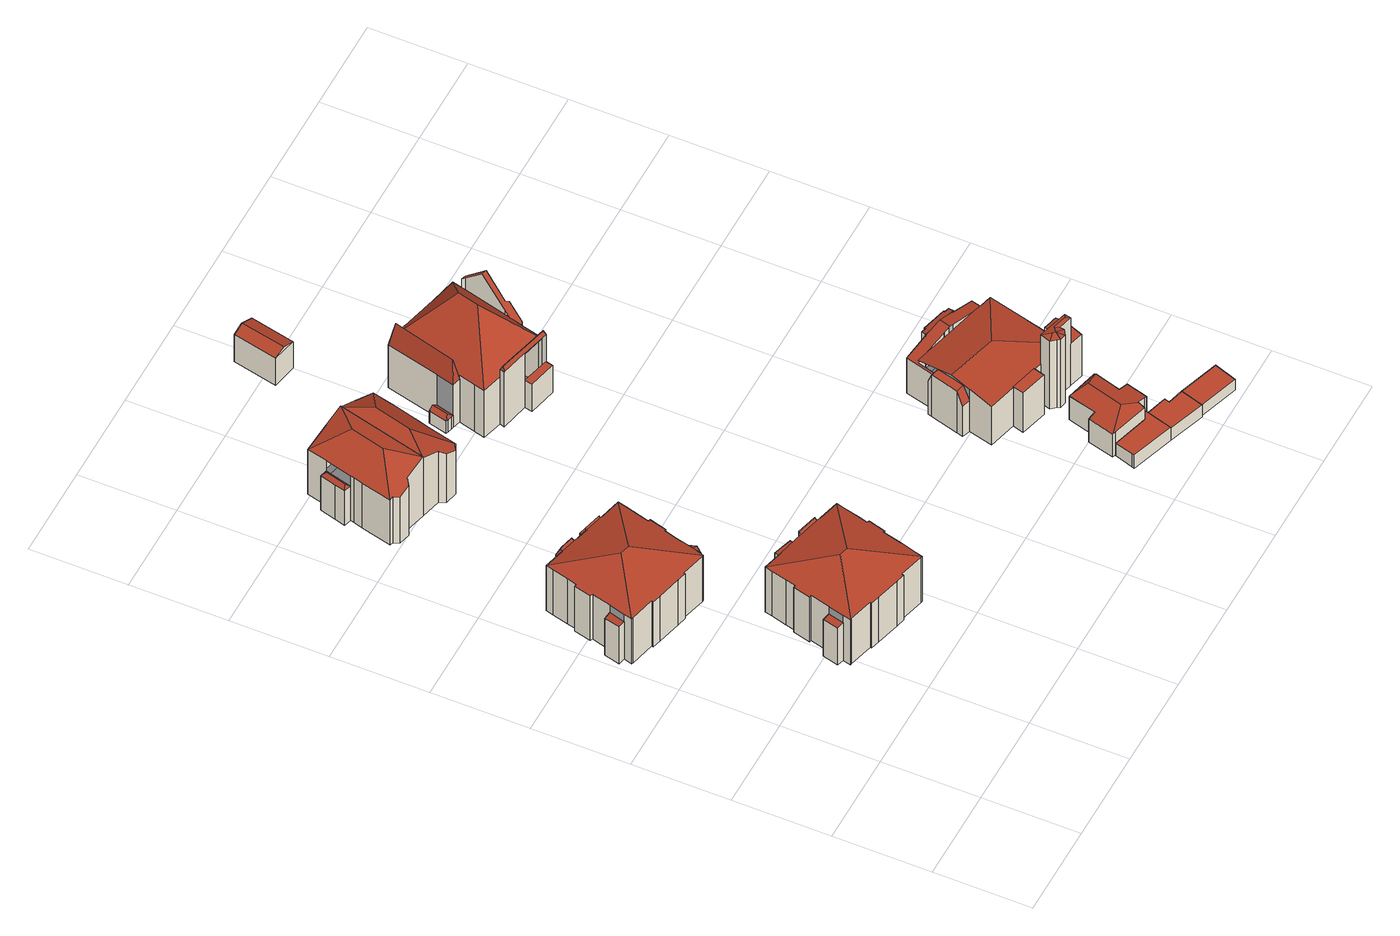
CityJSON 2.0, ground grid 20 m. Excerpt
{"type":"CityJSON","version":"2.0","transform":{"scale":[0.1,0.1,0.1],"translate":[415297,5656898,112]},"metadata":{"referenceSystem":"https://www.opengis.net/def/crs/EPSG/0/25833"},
"CityObjects":{
"building1":{"type":"Building","attributes":{"Gemeindeschluessel":14612000,"Geometrietyp2DReferenz":"3000","function":"31001_9998","roofType":"9999"},"children":["building1-1","building1-2","building1-3","building1-4","building1-5"]},
"building1-1":{"type":"BuildingPart","attributes":{"Dachtyp_tdc":"tdcPolyFlatRoof","Dachneigung":9.01,"QualitaetDacherkennung":56,"Geometrietyp2DReferenz":"3000","measuredHeight":10.01,"roofType":"2100"},"parents":["building1"],"geometry":[{"type":"MultiSurface","lod":"2","boundaries":[[[0,1,2,3]],[[1,4,5,2]],[[4,6,7,5]],[[6,4,1,0]],[[3,2,5,7]]],"semantics":{"surfaces":[{"type":"WallSurface"},{"type":"RoofSurface"},{"type":"GroundSurface"}],"values":[0,0,0,1,2]}}]},
"building1-2":{"type":"BuildingPart","attributes":{"Dachtyp_tdc":"tdcGableRoof","Dachneigung":33.58,"QualitaetDacherkennung":26,"Geometrietyp2DReferenz":"3000","measuredHeight":11.24,"roofType":"3100"},"parents":["building1"],"geometry":[{"type":"MultiSurface","lod":"2","boundaries":[[[8,9,10,11]],[[9,12,13,10]],[[12,14,15,13]],[[12,9,16]],[[9,8,17,16]],[[14,12,16,17]],[[11,10,13,15]]],"semantics":{"surfaces":[{"type":"WallSurface"},{"type":"RoofSurface"},{"type":"GroundSurface"}],"values":[0,0,0,0,1,1,2]}}]},
"building1-3":{"type":"BuildingPart","attributes":{"Dachtyp_tdc":"tdcFreeFormRoof","Dachneigung":60.42,"QualitaetDacherkennung":28,"Geometrietyp2DReferenz":"3000","measuredHeight":11.38,"roofType":"5000"},"parents":["building1"],"geometry":[{"type":"MultiSurface","lod":"2","boundaries":[[[18,19,20,21]],[[19,22,23,20]],[[24,18,21,25]],[[26,19,18,27]],[[27,18,24]],[[24,22,26,27]],[[19,26,22]],[[21,20,23,25]]],"semantics":{"surfaces":[{"type":"WallSurface"},{"type":"RoofSurface"},{"type":"GroundSurface"}],"values":[0,0,0,1,1,1,0,2]}}]},
"building1-4":{"type":"BuildingPart","attributes":{"Dachtyp_tdc":"tdcFreeFormRoof","Dachneigung":15.55,"QualitaetDacherkennung":81,"Geometrietyp2DReferenz":"3000","measuredHeight":14.81,"roofType":"5000"},"parents":["building1"],"geometry":[{"type":"MultiSurface","lod":"2","boundaries":[[[28,29,30,31]],[[29,32,33,30]],[[32,34,35,33]],[[34,36,37,35]],[[36,38,39,37]],[[38,40,41,39]],[[40,42,43,41]],[[42,44,43]],[[45,46,47]],[[45,48,25,46]],[[48,24,25]],[[49,23,22]],[[49,50,51,23]],[[50,52,53,51]],[[52,54,55,53]],[[54,56,57,55]],[[56,58,59,57]],[[58,60,61,59]],[[60,62,63,61]],[[62,64,65,63]],[[64,66,8,11,65]],[[67,15,14]],[[67,68,69,15]],[[68,70,71,69]],[[70,72,73,71]],[[72,74,75,73]],[[74,76,77,75]],[[76,78,79,77]],[[78,80,81,79]],[[80,82,83,81]],[[82,84,85,83]],[[84,86,87,85]],[[86,88,0,3,87]],[[89,28,31,7,6]],[[86,84,82,80,78,76,74,72,70,68,90,91]],[[68,67,66,64,62,60,58,56,54,52,50,90]],[[50,49,48,45,42,40,91,90]],[[40,38,36,34,32,29,28,89,88,86,91]],[[31,30,33,35,37,39,41,43,46,25,23,51,53,55,57,59,61,63,65,11,15,69,71,73,75,77,79,81,83,85,87,3,7]]],"semantics":{"surfaces":[{"type":"WallSurface"},{"type":"RoofSurface"},{"type":"GroundSurface"}],"values":[0,0,0,0,0,0,0,0,0,0,0,0,0,0,0,0,0,0,0,0,0,0,0,0,0,0,0,0,0,0,0,0,0,0,1,1,1,1,2]}}]},
"building1-5":{"type":"BuildingPart","attributes":{"Dachtyp_tdc":"tdcFreeFormRoof","Dachneigung":68.39,"QualitaetDacherkennung":29,"Geometrietyp2DReferenz":"3000","measuredHeight":11.98,"roofType":"5000"},"parents":["building1"],"geometry":[{"type":"MultiSurface","lod":"2","boundaries":[[[44,92,93,43]],[[92,94,95,93]],[[94,47,46,95]],[[96,47,94]],[[97,96,94,92]],[[97,92,44]],[[96,97,44,47]],[[43,93,95,46]]],"semantics":{"surfaces":[{"type":"WallSurface"},{"type":"RoofSurface"},{"type":"GroundSurface"}],"values":[0,0,0,1,1,1,1,2]}}]},
"building2":{"type":"Building","attributes":{"Gemeindeschluessel":14612000,"Geometrietyp2DReferenz":"3000","function":"31001_9998","roofType":"9999"},"children":["building2-1","building2-2","building2-3","building2-4","building2-5"]},
"building2-1":{"type":"BuildingPart","attributes":{"Dachtyp_tdc":"tdcPolyFlatRoof","Dachneigung":5.3,"QualitaetDacherkennung":32,"Geometrietyp2DReferenz":"3000","measuredHeight":10.91,"roofType":"2100"},"parents":["building2"],"geometry":[{"type":"MultiSurface","lod":"2","boundaries":[[[98,99,100,101]],[[99,102,103,100]],[[102,104,105,103]],[[104,106,107,108,105]],[[104,102,99,98,106]],[[108,101,100,103,105]]],"semantics":{"surfaces":[{"type":"WallSurface"},{"type":"RoofSurface"},{"type":"GroundSurface"}],"values":[0,0,0,0,1,2]}}]},
"building2-2":{"type":"BuildingPart","attributes":{"Dachtyp_tdc":"tdcPolyFlatRoof","Dachneigung":39.08,"QualitaetDacherkennung":39,"Geometrietyp2DReferenz":"3000","measuredHeight":10.89,"roofType":"2100"},"parents":["building2"],"geometry":[{"type":"MultiSurface","lod":"2","boundaries":[[[107,109,110,108]],[[109,111,112,110]],[[111,113,114,112]],[[113,115,116,114]],[[113,111,109,107,117,115]],[[116,108,110,112,114]]],"semantics":{"surfaces":[{"type":"WallSurface"},{"type":"RoofSurface"},{"type":"GroundSurface"}],"values":[0,0,0,0,1,2]}}]},
"building2-3":{"type":"BuildingPart","attributes":{"Dachtyp_tdc":"tdcPolyFlatRoof","Dachneigung":9.87,"QualitaetDacherkennung":59,"Geometrietyp2DReferenz":"3000","measuredHeight":10,"roofType":"2100"},"parents":["building2"],"geometry":[{"type":"MultiSurface","lod":"2","boundaries":[[[118,119,120,121]],[[119,122,123,120]],[[122,124,125,123]],[[124,122,119,118]],[[121,120,123,125]]],"semantics":{"surfaces":[{"type":"WallSurface"},{"type":"RoofSurface"},{"type":"GroundSurface"}],"values":[0,0,0,1,2]}}]},
"building2-4":{"type":"BuildingPart","attributes":{"Dachtyp_tdc":"tdcPolyFlatRoof","Dachneigung":3.75,"QualitaetDacherkennung":75,"Geometrietyp2DReferenz":"3000","measuredHeight":9.91,"roofType":"2100"},"parents":["building2"],"geometry":[{"type":"MultiSurface","lod":"2","boundaries":[[[126,127,128,129]],[[127,130,131,128]],[[130,132,133,131]],[[132,130,127,126]],[[129,128,131,133]]],"semantics":{"surfaces":[{"type":"WallSurface"},{"type":"RoofSurface"},{"type":"GroundSurface"}],"values":[0,0,0,1,2]}}]},
"building2-5":{"type":"BuildingPart","attributes":{"Dachtyp_tdc":"tdcFreeFormRoof","Dachneigung":15.08,"QualitaetDacherkennung":81,"Geometrietyp2DReferenz":"3000","measuredHeight":14.75,"roofType":"5000"},"parents":["building2"],"geometry":[{"type":"MultiSurface","lod":"2","boundaries":[[[134,135,136,137]],[[135,138,139,136]],[[138,140,141,139]],[[140,142,143,141]],[[142,144,145,143]],[[144,146,147,145]],[[146,148,118,121,147]],[[149,150,151,125,124]],[[150,152,153,151]],[[152,154,155,153]],[[154,156,157,155]],[[156,158,159,157]],[[158,160,161,159]],[[160,162,163,161]],[[162,164,101,163]],[[164,98,101]],[[165,116,115]],[[165,166,167,116]],[[166,168,169,167]],[[168,170,171,169]],[[170,172,173,171]],[[172,174,175,173]],[[174,176,177,175]],[[176,178,179,177]],[[178,180,129,179]],[[180,126,129]],[[181,133,132]],[[181,182,183,133]],[[182,184,185,183]],[[184,186,187,185]],[[186,134,137,187]],[[182,181,180,178,176,174,172,170,168,166,188]],[[166,165,189,164,162,190,188]],[[162,160,158,156,154,152,150,149,148,146,190]],[[146,144,142,140,138,135,134,186,184,182,188,190]],[[137,136,139,141,143,145,147,121,125,151,153,155,157,159,161,163,101,108,116,167,169,171,173,175,177,179,129,133,183,185,187]]],"semantics":{"surfaces":[{"type":"WallSurface"},{"type":"RoofSurface"},{"type":"GroundSurface"}],"values":[0,0,0,0,0,0,0,0,0,0,0,0,0,0,0,0,0,0,0,0,0,0,0,0,0,0,0,0,0,0,0,1,1,1,1,2]}}]},
"building3":{"type":"Building","attributes":{"Gemeindeschluessel":14612000,"Geometrietyp2DReferenz":"3000","function":"31001_9998","roofType":"9999"},"children":["building3-1","building3-2","building3-3"]},
"building3-1":{"type":"BuildingPart","attributes":{"Dachtyp_tdc":"tdcHipRoof","Dachneigung":38.79,"QualitaetDacherkennung":40,"Geometrietyp2DReferenz":"3000","measuredHeight":16.53,"roofType":"3200"},"parents":["building3"],"geometry":[{"type":"MultiSurface","lod":"2","boundaries":[[[191,192,193]],[[191,194,195,192]],[[194,196,197,195]],[[196,198,197]],[[199,200,201,202,203]],[[200,204,205,201]],[[204,206,207,205]],[[206,208,209,207]],[[208,210,211,209]],[[210,212,213,211]],[[212,214,215,213]],[[214,216,217,215]],[[216,218,219,220,217]],[[212,210,208,206,204,200,221]],[[199,196,194,222]],[[200,199,222,221]],[[194,191,218,216,214,212,221,222]],[[220,192,195,197,202,201,205,207,209,211,213,215,217]]],"semantics":{"surfaces":[{"type":"WallSurface"},{"type":"RoofSurface"},{"type":"GroundSurface"}],"values":[0,0,0,0,0,0,0,0,0,0,0,0,0,1,1,1,1,2]}}]},
"building3-2":{"type":"BuildingPart","attributes":{"Dachtyp_tdc":"tdcPolyFlatRoof","Dachneigung":3,"QualitaetDacherkennung":22,"Geometrietyp2DReferenz":"3000","measuredHeight":4.94,"roofType":"2100"},"parents":["building3"],"geometry":[{"type":"MultiSurface","lod":"2","boundaries":[[[223,203,202,224]],[[198,225,226,197]],[[225,223,224,226]],[[225,198,203,223]],[[224,202,197,226]]],"semantics":{"surfaces":[{"type":"WallSurface"},{"type":"RoofSurface"},{"type":"GroundSurface"}],"values":[0,0,0,1,2]}}]},
"building3-3":{"type":"BuildingPart","attributes":{"Dachtyp_tdc":"tdcFreeFormRoof","Dachneigung":46.3,"QualitaetDacherkennung":14,"Geometrietyp2DReferenz":"3000","measuredHeight":9.95,"roofType":"5000"},"parents":["building3"],"geometry":[{"type":"MultiSurface","lod":"2","boundaries":[[[227,228,229,230]],[[228,193,192,229]],[[219,231,232,220]],[[231,227,230,232]],[[193,228,233]],[[228,227,231,234,233]],[[231,219,234]],[[219,193,233,234]],[[230,229,192,220,232]]],"semantics":{"surfaces":[{"type":"WallSurface"},{"type":"RoofSurface"},{"type":"GroundSurface"}],"values":[0,0,0,0,1,1,1,1,2]}}]},
"building4":{"type":"Building","attributes":{"Gemeindeschluessel":14612000,"Geometrietyp2DReferenz":"3000","function":"31001_9998","roofType":"9999"},"children":["building4-1","building4-2","building4-3"]},
"building4-1":{"type":"BuildingPart","attributes":{"Dachtyp_tdc":"tdcFreeFormRoof","Dachneigung":49.76,"QualitaetDacherkennung":16,"Geometrietyp2DReferenz":"3000","measuredHeight":2.89,"roofType":"5000"},"parents":["building4"],"geometry":[{"type":"MultiSurface","lod":"2","boundaries":[[[235,236,224,202]],[[236,237,238,224]],[[237,239,240,238]],[[241,239,237]],[[242,241,237,236]],[[242,236,235]],[[241,242,235,239]],[[202,224,238,240]]],"semantics":{"surfaces":[{"type":"WallSurface"},{"type":"RoofSurface"},{"type":"GroundSurface"}],"values":[0,0,0,1,1,1,1,2]}}]},
"building4-2":{"type":"BuildingPart","attributes":{"Dachtyp_tdc":"tdcGableRoof","Dachneigung":54.3,"QualitaetDacherkennung":26,"Geometrietyp2DReferenz":"3000","measuredHeight":6.18,"roofType":"3100"},"parents":["building4"],"geometry":[{"type":"MultiSurface","lod":"2","boundaries":[[[243,244,245,246]],[[244,247,248,245]],[[247,249,250,248]],[[249,251,252,250]],[[251,253,254,252]],[[249,247,244,243,255]],[[255,253,251,249]],[[256,246,245,248,250,252,254]]],"semantics":{"surfaces":[{"type":"WallSurface"},{"type":"RoofSurface"},{"type":"GroundSurface"}],"values":[0,0,0,0,0,1,1,2]}}]},
"building4-3":{"type":"BuildingPart","attributes":{"Dachtyp_tdc":"tdcHipRoof","Dachneigung":38.95,"QualitaetDacherkennung":43,"Geometrietyp2DReferenz":"3000","measuredHeight":16.33,"roofType":"3200"},"parents":["building4"],"geometry":[{"type":"MultiSurface","lod":"2","boundaries":[[[257,258,201,259]],[[258,260,235,202,201]],[[261,240,239]],[[261,262,263,240]],[[262,264,246,263]],[[264,243,246]],[[262,261,260,265]],[[258,257,266,267,268,269,270]],[[260,258,270,265]],[[269,271,272,273,264,262,265,270]],[[254,274,275,276,277,278,279,259,201,202,240,263,246,256]],[[273,254,253]],[[273,272,274,254]],[[272,271,275,274]],[[271,269,276,275]],[[269,268,277,276]],[[268,267,278,277]],[[267,266,279,278]],[[266,257,259,279]]],"semantics":{"surfaces":[{"type":"WallSurface"},{"type":"RoofSurface"},{"type":"GroundSurface"}],"values":[0,0,0,0,0,0,1,1,1,1,2,0,0,0,0,0,0,0,0]}}]},
"building5":{"type":"Building","attributes":{"Dachtyp_tdc":"tdcGableRoof","Gemeindeschluessel":14612000,"Dachneigung":21.77,"QualitaetDacherkennung":74,"Geometrietyp2DReferenz":"3000","measuredHeight":8.18,"function":"31001_9998","roofType":"3100"},"geometry":[{"type":"Solid","lod":"2","boundaries":[[[[280,281,282,283]],[[281,284,285,282]],[[284,286,287,285]],[[286,280,283,287]],[[284,281,288]],[[280,286,289]],[[281,280,289,288]],[[286,284,288,289]],[[283,282,285,287]]]],"semantics":{"surfaces":[{"type":"WallSurface"},{"type":"RoofSurface"},{"type":"GroundSurface"}],"values":[[0,0,0,0,0,0,1,1,2]]}}]},
"building6":{"type":"Building","attributes":{"Gemeindeschluessel":14612000,"Geometrietyp2DReferenz":"3000","function":"31001_9998","roofType":"9999"},"children":["building6-1","building6-2","building6-3","building6-4","building6-5","building6-6","building6-7"]},
"building6-1":{"type":"BuildingPart","attributes":{"Dachtyp_tdc":"tdcPolyFlatRoof","Dachneigung":25.5,"QualitaetDacherkennung":17,"Geometrietyp2DReferenz":"3000","measuredHeight":8.08,"roofType":"2100"},"parents":["building6"],"geometry":[{"type":"MultiSurface","lod":"2","boundaries":[[[290,291,292,293,294]],[[295,296,297,298,299]],[[294,293,296,295]],[[293,292,297,296]],[[291,290,299,298]],[[290,294,295,299]]],"semantics":{"surfaces":[{"type":"RoofSurface"},{"type":"GroundSurface"},{"type":"WallSurface"}],"values":[0,1,2,2,2,2]}}]},
"building6-2":{"type":"BuildingPart","attributes":{"Dachtyp_tdc":"tdcFreeFormRoof","Dachneigung":66.67,"QualitaetDacherkennung":12,"Geometrietyp2DReferenz":"3000","measuredHeight":15.63,"roofType":"5000"},"parents":["building6"],"geometry":[{"type":"MultiSurface","lod":"2","boundaries":[[[300,301,302,303,304,305]],[[306,307,308,309,310]],[[307,311,312,313,308]],[[301,314,315]],[[314,300,311,316,315]],[[316,311,307]],[[307,306,301,315,316]],[[300,314,301]],[[313,304,303,309,308]]],"semantics":{"surfaces":[{"type":"WallSurface"},{"type":"RoofSurface"},{"type":"GroundSurface"}],"values":[0,0,0,1,1,1,1,0,2]}}]},
"building6-3":{"type":"BuildingPart","attributes":{"Dachtyp_tdc":"tdcFreeFormRoof","Dachneigung":48.05,"QualitaetDacherkennung":34,"Geometrietyp2DReferenz":"3000","measuredHeight":19.85,"roofType":"5000"},"parents":["building6"],"geometry":[{"type":"MultiSurface","lod":"2","boundaries":[[[317,318,319,320]],[[318,321,322,319]],[[321,323,324,322]],[[323,325,326,324]],[[325,327,328,326]],[[327,329,330,328]],[[331,332,333,334]],[[329,327,335,336,337,333,332,338]],[[318,334,333,337,321]],[[321,337,336,323]],[[323,336,335,325]],[[325,335,327]],[[317,331,334,318]],[[339,331,317]],[[319,322,324,326,328,330,320]]],"semantics":{"surfaces":[{"type":"WallSurface"},{"type":"RoofSurface"},{"type":"GroundSurface"}],"values":[0,0,0,0,0,0,1,1,0,0,0,0,0,0,2]}}]},
"building6-4":{"type":"BuildingPart","attributes":{"Dachtyp_tdc":"tdcPolyFlatRoof","Dachneigung":0,"QualitaetDacherkennung":40,"Geometrietyp2DReferenz":"3000","measuredHeight":7.23,"roofType":"1000"},"parents":["building6"],"geometry":[{"type":"MultiSurface","lod":"2","boundaries":[[[302,340,341,303]],[[340,342,343,341]],[[342,310,309,343]],[[342,340,302,310]],[[309,303,341,343]]],"semantics":{"surfaces":[{"type":"WallSurface"},{"type":"RoofSurface"},{"type":"GroundSurface"}],"values":[0,0,0,1,2]}}]},
"building6-5":{"type":"BuildingPart","attributes":{"Dachtyp_tdc":"tdcHipRoof","Dachneigung":50.73,"QualitaetDacherkennung":35,"Geometrietyp2DReferenz":"3000","measuredHeight":22.42,"roofType":"3200"},"parents":["building6"],"geometry":[{"type":"MultiSurface","lod":"2","boundaries":[[[344,345,346,330,329]],[[345,347,348,346]],[[347,305,304,348]],[[312,349,350,313]],[[349,351,352,350]],[[351,353,354,355,352]],[[356,357,358]],[[356,359,298,357]],[[359,360,291,298]],[[361,362,296,297,292]],[[362,363,364,296]],[[363,339,320,364]],[[339,317,320]],[[363,362,361,360,359,356,365]],[[349,312,305,366]],[[356,353,351,349,366,365]],[[305,347,345,344,338,339,363,365,366]],[[330,346,348,304,313,350,352,355,357,298,297,296,364,320]]],"semantics":{"surfaces":[{"type":"WallSurface"},{"type":"RoofSurface"},{"type":"GroundSurface"}],"values":[0,0,0,0,0,0,0,0,0,0,0,0,0,1,1,1,1,2]}}]},
"building6-6":{"type":"BuildingPart","attributes":{"Dachtyp_tdc":"tdcFreeFormRoof","Dachneigung":40.57,"QualitaetDacherkennung":18,"Geometrietyp2DReferenz":"3000","measuredHeight":4.03,"roofType":"5000"},"parents":["building6"],"geometry":[{"type":"MultiSurface","lod":"2","boundaries":[[[367,368,369,370]],[[371,372,373,374]],[[372,375,376,373]],[[375,377,378,376]],[[377,367,370,378]],[[379,380,367,377]],[[377,375,372,371,379]],[[371,368,380,379]],[[367,380,368]],[[370,369,374,373,376,378]]],"semantics":{"surfaces":[{"type":"WallSurface"},{"type":"RoofSurface"},{"type":"GroundSurface"}],"values":[0,0,0,0,0,1,1,1,0,2]}}]},
"building6-7":{"type":"BuildingPart","attributes":{"Dachtyp_tdc":"tdcFreeFormRoof","Dachneigung":80.79,"QualitaetDacherkennung":22,"Geometrietyp2DReferenz":"3000","measuredHeight":16.85,"roofType":"5000"},"parents":["building6"],"geometry":[{"type":"MultiSurface","lod":"2","boundaries":[[[381,382,383,369,368]],[[382,358,357,383]],[[354,384,371,374,355]],[[358,382,385]],[[382,381,384,386,385]],[[384,354,386]],[[354,358,385,386]],[[369,383,357,355,374]]],"semantics":{"surfaces":[{"type":"WallSurface"},{"type":"RoofSurface"},{"type":"GroundSurface"}],"values":[0,0,0,1,1,1,1,2]}}]},
"building7":{"type":"Building","attributes":{"Dachtyp_tdc":"tdcPolyFlatRoof","Gemeindeschluessel":14612000,"Dachneigung":2.73,"QualitaetDacherkennung":59,"Geometrietyp2DReferenz":"3000","measuredHeight":3.48,"function":"31001_9998","roofType":"2100"},"geometry":[{"type":"Solid","lod":"2","boundaries":[[[[387,388,389,390]],[[388,391,392,389]],[[391,393,394,392]],[[393,395,396,394]],[[395,397,398,396]],[[397,399,400,398]],[[399,401,402,400]],[[401,387,390,402]],[[401,399,397,395,393,391,388,387]],[[390,389,392,394,396,398,400,402]]]],"semantics":{"surfaces":[{"type":"WallSurface"},{"type":"RoofSurface"},{"type":"GroundSurface"}],"values":[[0,0,0,0,0,0,0,0,1,2]]}}]},
"building8":{"type":"Building","attributes":{"Dachtyp_tdc":"tdcFreeFormRoof","Gemeindeschluessel":14612000,"Dachneigung":10.18,"QualitaetDacherkennung":57,"Geometrietyp2DReferenz":"3000","measuredHeight":7.13,"function":"31001_9998","roofType":"5000"},"geometry":[{"type":"Solid","lod":"2","boundaries":[[[[403,404,405,406]],[[404,407,408,405]],[[407,409,410,408]],[[409,411,412,410]],[[411,413,414,412]],[[413,415,416,414]],[[415,417,418,416]],[[417,419,420,418]],[[419,421,422,420]],[[421,423,424,422]],[[423,425,426,424]],[[425,403,406,426]],[[403,427,428,429,404]],[[430,431,415,413,432]],[[423,421,419,417,431,430,428,427,425]],[[428,430,432,411,409,407,429]],[[407,404,429]],[[417,415,431]],[[413,411,432]],[[403,425,427]],[[406,405,408,410,412,414,416,418,420,422,424,426]]]],"semantics":{"surfaces":[{"type":"WallSurface"},{"type":"RoofSurface"},{"type":"GroundSurface"}],"values":[[0,0,0,0,0,0,0,0,0,0,0,0,1,1,1,1,0,0,0,0,2]]}}]},
"building9":{"type":"Building","attributes":{"Dachtyp_tdc":"tdcPolyFlatRoof","Gemeindeschluessel":14612000,"Dachneigung":0,"QualitaetDacherkennung":81,"Geometrietyp2DReferenz":"3000","measuredHeight":3.15,"function":"31001_9998","roofType":"1000"},"geometry":[{"type":"Solid","lod":"2","boundaries":[[[[433,434,396,398]],[[434,435,436,396]],[[435,437,438,436]],[[437,439,440,438]],[[439,441,442,440]],[[441,433,398,442]],[[441,439,437,435,434,433]],[[398,396,436,438,440,442]]]],"semantics":{"surfaces":[{"type":"WallSurface"},{"type":"RoofSurface"},{"type":"GroundSurface"}],"values":[[0,0,0,0,0,0,1,2]]}}]},
"building10":{"type":"Building","attributes":{"Gemeindeschluessel":14612000,"Geometrietyp2DReferenz":"3000","function":"31001_9998","roofType":"9999"},"children":["building10-1","building10-2","building10-3","building10-4","building10-5","building10-6","building10-7","building10-8"]},
"building10-1":{"type":"BuildingPart","attributes":{"Dachtyp_tdc":"tdcPolyFlatRoof","Dachneigung":3.27,"QualitaetDacherkennung":69,"Geometrietyp2DReferenz":"3000","measuredHeight":3.17,"roofType":"2100"},"parents":["building10"],"geometry":[{"type":"MultiSurface","lod":"2","boundaries":[[[443,444,445,446]],[[444,447,448,445]],[[447,449,450,448]],[[449,447,444,443]],[[446,445,448,450]]],"semantics":{"surfaces":[{"type":"WallSurface"},{"type":"RoofSurface"},{"type":"GroundSurface"}],"values":[0,0,0,1,2]}}]},
"building10-2":{"type":"BuildingPart","attributes":{"Dachtyp_tdc":"tdcHipAndGableRoof","Dachneigung":10.22,"QualitaetDacherkennung":30,"Geometrietyp2DReferenz":"3000","measuredHeight":11.95,"roofType":"5000"},"parents":["building10"],"geometry":[{"type":"MultiSurface","lod":"2","boundaries":[[[451,452,453,454]],[[452,455,456,457,453]],[[458,459,443,446,460,461]],[[462,463,464,450,449]],[[463,465,466,464]],[[467,468,469,470]],[[471,472,465,463,462,459,473]],[[459,458,474,475,476,477,478,473]],[[478,455,452,451,468,467,471,473]],[[454,453,457,479,480,481,482,483,484,460,446,450,464,466,485,486,470,469]]],"semantics":{"surfaces":[{"type":"WallSurface"},{"type":"RoofSurface"},{"type":"GroundSurface"}],"values":[0,0,0,0,0,0,1,1,1,2]}}]},
"building10-3":{"type":"BuildingPart","attributes":{"Dachtyp_tdc":"tdcPolyFlatRoof","Dachneigung":0,"QualitaetDacherkennung":67,"Geometrietyp2DReferenz":"3000","measuredHeight":10.51,"roofType":"1000"},"parents":["building10"],"geometry":[{"type":"MultiSurface","lod":"2","boundaries":[[[487,488,489,469,468]],[[488,490,491,489]],[[490,492,451,454,491]],[[492,490,488,487]],[[469,489,491,454]]],"semantics":{"surfaces":[{"type":"WallSurface"},{"type":"RoofSurface"},{"type":"GroundSurface"}],"values":[0,0,0,1,2]}}]},
"building10-4":{"type":"BuildingPart","attributes":{"Dachtyp_tdc":"tdcCutGableRoof","Dachneigung":0.478,"QualitaetDacherkennung":58,"Geometrietyp2DReferenz":"3000","measuredHeight":11.11,"roofType":"9999"},"parents":["building10"],"geometry":[{"type":"MultiSurface","lod":"2","boundaries":[[[456,493,494,457]],[[493,495,496,494]],[[495,497,498,496]],[[497,499,500,498]],[[499,501,502,500]],[[495,493,456,503]],[[504,505,501,499,497]],[[503,506,504,497,495]],[[457,494,496,498,500,502,482,481,480,479]]],"semantics":{"surfaces":[{"type":"WallSurface"},{"type":"RoofSurface"},{"type":"GroundSurface"}],"values":[0,0,0,0,0,1,1,1,2]}}]},
"building10-5":{"type":"BuildingPart","attributes":{"Dachtyp_tdc":"tdcGableRoof","Dachneigung":10.22,"QualitaetDacherkennung":53,"Geometrietyp2DReferenz":"3000","measuredHeight":11.65,"roofType":"3100"},"parents":["building10"],"geometry":[{"type":"MultiSurface","lod":"2","boundaries":[[[507,508,509,466,465]],[[508,510,511,509]],[[510,512,513,511]],[[512,514,515,513]],[[514,516,517,515]],[[516,518,519,517]],[[514,512,510,508,507,520]],[[520,521,518,516,514]],[[485,466,509,511,513,515,517,519,486]]],"semantics":{"surfaces":[{"type":"WallSurface"},{"type":"RoofSurface"},{"type":"GroundSurface"}],"values":[0,0,0,0,0,0,1,1,2]}}]},
"building10-6":{"type":"BuildingPart","attributes":{"Dachtyp_tdc":"tdcGableRoof","Dachneigung":15.31,"QualitaetDacherkennung":34,"Geometrietyp2DReferenz":"3000","measuredHeight":11.87,"roofType":"3100"},"parents":["building10"],"geometry":[{"type":"MultiSurface","lod":"2","boundaries":[[[522,461,460,523]],[[524,525,526,502,501]],[[525,527,528,526]],[[527,529,530,528]],[[531,522,523,532]],[[533,534,529,527,525,524,535,536,476,537]],[[537,474,461,522,531,538,533]],[[523,460,484,483,482,502,526,528,530,539,532]]],"semantics":{"surfaces":[{"type":"WallSurface"},{"type":"RoofSurface"},{"type":"GroundSurface"}],"values":[0,0,0,0,0,1,1,2]}}]},
"building10-7":{"type":"BuildingPart","attributes":{"Dachtyp_tdc":"tdcPolyFlatRoof","Dachneigung":10.46,"QualitaetDacherkennung":36,"Geometrietyp2DReferenz":"3000","measuredHeight":11.29,"roofType":"2100"},"parents":["building10"],"geometry":[{"type":"MultiSurface","lod":"2","boundaries":[[[540,541,528,530,529]],[[541,542,543,528]],[[542,544,545,543]],[[544,546,547,545]],[[546,548,549,547]],[[548,550,551,549]],[[550,552,553,551]],[[552,554,531,532,553]],[[552,550,548,546,544,542,541,540,534,555,538,554]],[[532,539,530,528,543,545,547,549,551,553]]],"semantics":{"surfaces":[{"type":"WallSurface"},{"type":"RoofSurface"},{"type":"GroundSurface"}],"values":[0,0,0,0,0,0,0,0,1,2]}}]},
"building10-8":{"type":"BuildingPart","attributes":{"Dachtyp_tdc":"tdcFreeFormRoof","Dachneigung":14.03,"QualitaetDacherkennung":11,"Geometrietyp2DReferenz":"3000","measuredHeight":18.46,"roofType":"5000"},"parents":["building10"],"geometry":[{"type":"MultiSurface","lod":"2","boundaries":[[[556,557,558,559]],[[557,560,561,558]],[[560,562,563,561]],[[562,564,467,470,563]],[[565,566,567,519,518]],[[566,568,569,567]],[[568,556,559,569]],[[570,571,566,565]],[[570,565,572]],[[573,574,571,570,572,564]],[[573,564,562]],[[562,560,557,575,574,573]],[[575,557,556]],[[575,556,568]],[[571,574,575,568,566]],[[559,558,561,563,470,486,519,567,569]]],"semantics":{"surfaces":[{"type":"WallSurface"},{"type":"RoofSurface"},{"type":"GroundSurface"}],"values":[0,0,0,0,0,0,0,1,1,1,1,1,1,1,1,2]}}]},
"building11":{"type":"Building","attributes":{"Dachtyp_tdc":"tdcPolyFlatRoof","Gemeindeschluessel":14612000,"Dachneigung":0,"QualitaetDacherkennung":80,"Geometrietyp2DReferenz":"3000","measuredHeight":2.81,"function":"31001_9998","roofType":"1000"},"geometry":[{"type":"Solid","lod":"2","boundaries":[[[[441,439,576,577]],[[439,578,579,576]],[[578,580,581,579]],[[580,441,577,581]],[[580,578,439,441]],[[577,576,579,581]]]],"semantics":{"surfaces":[{"type":"WallSurface"},{"type":"RoofSurface"},{"type":"GroundSurface"}],"values":[[0,0,0,0,1,2]]}}]}
},
"vertices":[
[15,717,113],[1,720,111],[1,720,13],[15,717,13],[9,753,111],[9,753,13],[24,750,113],[24,750,13],
[218,700,111],[233,697,111],[233,697,13],[218,700,13],[224,664,110],[224,664,13],[210,667,110],[210,667,13],[227,675,125],[213,679,125],
[173,882,113],[216,871,113],[216,871,13],[173,882,13],[212,855,113],[212,855,13],[169,866,113],[169,866,13],[214,863,127],[178,872,127],
[34,789,133],[29,791,132],[29,791,13],[34,789,13],[38,827,132],[38,827,13],[43,826,133],[43,826,13],[48,845,133],[48,845,13],[56,878,133],[56,878,13],[60,894,133],[60,894,13],[103,883,133],[103,883,13],[103,883,113],[146,872,133],[146,872,13],[146,872,113],[169,866,133],[212,855,133],[255,845,133],[255,845,13],[251,828,133],[251,828,13],[242,796,133],[242,796,13],[237,776,133],[237,776,13],[242,775,132],[242,775,13],[233,739,132],[233,739,13],[229,740,133],[229,740,13],[221,712,133],[221,712,13],[218,700,133],[210,667,133],[205,651,133],[205,651,13],[202,651,133],[202,651,13],[152,664,133],[152,664,13],[151,661,132],[151,661,13],[132,666,132],[132,666,13],[83,678,132],[83,678,13],[64,683,132],[64,683,13],[65,686,133],[65,686,13],[14,699,133],[14,699,13],[11,700,133],[11,700,13],[15,717,133],[24,750,133],[143,770,161],[123,775,161],
[107,898,113],[107,898,13],[150,888,113],[150,888,13],[140,882,133],[112,889,133],
[271,528,122],[275,543,122],[275,543,13],[271,528,13],[295,538,120],[295,538,13],[317,532,118],[317,532,13],[313,518,118],[313,518,110],[313,518,13],
[337,512,109],[337,512,13],[340,526,122],[340,526,13],[383,515,122],[383,515,13],[379,501,109],[379,501,13],[313,518,109],
[183,362,113],[169,366,110],[169,366,13],[183,362,13],[177,399,110],[177,399,13],[191,395,113],[191,395,13],
[386,346,112],[400,342,111],[400,342,13],[386,346,13],[392,309,111],[392,309,13],[377,313,112],[377,313,13],
[318,307,132],[300,311,132],[300,311,13],[318,307,13],[250,324,132],[250,324,13],[232,329,132],[232,329,13],[232,332,133],[232,332,13],[181,345,133],[181,345,13],[179,345,133],[179,345,13],[183,362,133],[191,395,133],[201,435,133],[201,435,13],[197,436,132],[197,436,13],[206,472,132],[206,472,13],[211,471,133],[211,471,13],[216,491,133],[216,491,13],[224,523,133],[224,523,13],[228,539,133],[228,539,13],[271,528,133],[379,501,133],[422,490,133],[422,490,13],[418,474,133],[418,474,13],[410,442,133],[410,442,13],[405,422,133],[405,422,13],[410,420,132],[410,420,13],[400,384,132],[400,384,13],[396,385,133],[396,385,13],[386,346,133],[377,313,133],[373,296,133],[373,296,13],[370,297,133],[370,297,13],[319,310,133],[319,310,13],[310,415,160],[313,518,133],[291,420,160],
[121,1361,129],[121,1361,10],[121,1361,101],[131,1403,129],[131,1403,10],[181,1390,151],[181,1390,10],[181,1390,59],[220,1380,168],[173,1193,168],[173,1193,10],[220,1380,10],[220,1380,57],[130,1204,149],[130,1204,10],[119,1196,142],[119,1196,10],[96,1202,132],[96,1202,10],[91,1214,132],[91,1214,10],[84,1216,129],[84,1216,10],[100,1279,129],[100,1279,10],[105,1298,129],[105,1298,10],[107,1306,129],[107,1306,101],[107,1306,10],[155,1264,175],[173,1334,175],
[224,1394,57],[224,1394,10],[185,1404,59],[185,1404,10],
[98,1333,101],[106,1365,101],[106,1365,10],[98,1333,10],[92,1310,101],[92,1310,10],[112,1356,109],[101,1315,109],
[220,1380,30],[224,1394,30],[264,1384,30],[264,1384,10],[260,1370,30],[260,1370,10],[255,1379,39],[229,1385,39],
[299,1317,27],[315,1313,27],[315,1313,10],[299,1317,10],[307,1283,70],[307,1283,10],[307,1282,71],[307,1282,10],[301,1260,60],[301,1260,10],[285,1264,60],[285,1264,10],[291,1286,71],[291,1286,10],
[214,1183,147],[173,1193,165],[214,1183,10],[220,1380,165],[260,1370,147],[309,1358,125],[309,1358,10],[299,1317,125],[239,1320,173],[221,1170,139],[246,1164,127],[258,1172,127],[262,1171,125],[219,1242,173],[277,1232,125],[282,1253,125],[285,1264,125],[282,1253,10],[277,1232,10],[262,1171,10],[258,1172,10],[246,1164,10],[221,1170,10],
[350,1572,73],[370,1664,73],[370,1664,1],[350,1572,1],[422,1654,71],[422,1654,1],[402,1562,71],[402,1562,1],[393,1660,83],[374,1567,83],
[482,1395,74],[478,1377,83],[554,1357,83],[555,1357,83],[559,1375,74],[559,1375,2],[555,1357,2],[554,1357,2],[478,1377,2],[482,1395,2],
[555,1140,147],[553,1132,147],[553,1132,74],[553,1132,2],[555,1140,2],[555,1140,130],[495,1146,147],[437,1159,147],[437,1159,2],[495,1146,2],[495,1146,74],[440,1169,147],[440,1169,127],[440,1169,2],[555,1139,148],[551,1137,156],[443,1163,158],
[603,1324,107],[613,1321,107],[613,1321,2],[603,1324,2],[590,1231,107],[590,1231,2],[596,1226,107],[596,1226,2],[589,1197,107],[589,1197,2],[578,1193,107],[578,1193,2],[570,1195,107],[570,1195,2],[603,1324,153],[591,1277,201],[601,1274,201],[613,1321,153],[589,1197,113],[596,1226,147],[590,1231,150],[575,1215,130],[603,1324,130],
[550,1117,74],[550,1117,2],[492,1130,74],[492,1130,2],
[570,1195,130],[569,1196,131],[569,1196,2],[558,1150,130],[558,1150,2],[398,1180,126],[398,1180,2],[404,1202,126],[404,1202,2],[413,1236,126],[413,1236,115],[413,1236,2],[451,1383,126],[451,1383,2],[451,1383,115],[478,1377,127],[478,1377,126],[554,1357,128],[555,1357,128],[608,1344,130],[608,1344,2],[510,1285,226],[499,1242,226],
[387,1284,34],[406,1279,34],[406,1279,2],[387,1284,2],[396,1241,34],[392,1242,34],[392,1242,2],[396,1241,2],[382,1244,34],[382,1244,2],[377,1246,34],[377,1246,2],[388,1249,42],[397,1282,42],
[406,1279,115],[433,1388,115],[433,1388,2],[396,1241,115],[440,1377,171],[407,1247,168],
[832,133,57],[907,111,57],[907,111,24],[832,133,24],[911,126,56],[911,126,24],[927,121,56],[927,121,24],[925,113,57],[925,113,24],[908,60,59],[908,60,24],[819,90,59],[819,90,24],[820,94,59],[820,94,24],
[907,111,88],[832,133,87],[832,133,26],[907,111,26],[825,135,87],[825,135,26],[840,190,87],[840,190,26],[857,186,90],[857,186,26],[873,245,88],[873,245,26],[941,228,88],[941,228,26],[924,170,92],[924,170,26],[945,164,88],[945,164,26],[933,120,88],[933,120,26],[927,121,89],[927,121,26],[911,126,92],[911,126,26],[911,125,92],[889,149,97],[826,135,87],[910,225,97],[939,223,92],[873,244,90],
[908,60,56],[925,113,56],[968,101,56],[968,101,24],[965,90,56],[965,90,24],[998,81,56],[998,81,24],[984,34,56],[984,34,24],
[1005,466,46],[1022,462,46],[1022,462,15],[1005,466,15],[1000,378,46],[1000,378,15],[984,383,46],[984,383,15],
[824,333,117],[766,348,117],[766,348,15],[824,333,15],[779,398,127],[779,398,96],[779,398,15],[982,472,115],[1005,466,115],[982,472,15],[982,472,110],[984,383,116],[977,357,116],[977,357,15],[973,342,116],[973,342,15],[897,313,117],[880,318,117],[880,318,15],[897,313,15],[961,296,117],[966,315,117],[897,411,134],[963,477,115],[896,494,115],[831,511,115],[811,516,115],[791,439,134],[783,412,15],[791,439,15],[799,471,15],[801,478,15],[811,516,15],[896,494,15],[966,315,15],[961,296,15],
[880,318,120],[874,295,120],[874,295,15],[818,310,120],[818,310,15],[824,333,120],
[762,403,96],[762,403,15],[766,416,126],[766,416,15],[782,475,125],[782,475,15],[784,483,104],[784,483,15],[798,479,104],[798,479,15],[783,412,126],[799,471,125],[801,478,104],[791,439,126],
[973,342,126],[989,338,126],[989,338,15],[998,336,126],[998,336,15],[1003,334,126],[1003,334,15],[996,307,131],[996,307,15],[987,275,125],[987,275,15],[958,283,125],[958,283,15],[966,315,131],[961,296,128],
[987,494,110],[987,494,15],[798,479,108],[814,540,108],[814,540,15],[864,527,123],[864,527,15],[864,526,123],[864,526,15],[937,507,124],[937,507,15],[902,516,133],[882,522,128],[801,478,109],[811,516,109],[896,494,133],[923,511,128],[902,516,15],
[864,526,128],[864,527,128],[867,536,126],[867,536,15],[878,533,126],[878,533,15],[879,536,125],[879,536,15],[931,523,125],[931,523,15],[930,520,126],[930,520,15],[940,517,126],[940,517,15],[937,507,128],[902,516,128],
[915,273,195],[902,276,195],[902,276,15],[915,273,15],[899,281,195],[899,281,15],[890,292,195],[890,292,15],[897,313,195],[958,283,195],[929,290,195],[929,290,15],[928,281,195],[928,281,15],[953,291,197],[923,299,197],[961,296,195],[907,295,199],[912,292,199],[912,291,199],
[998,81,28],[984,34,28],[1081,54,56],[1081,54,28],[1065,7,56],[1065,7,28]
]}
